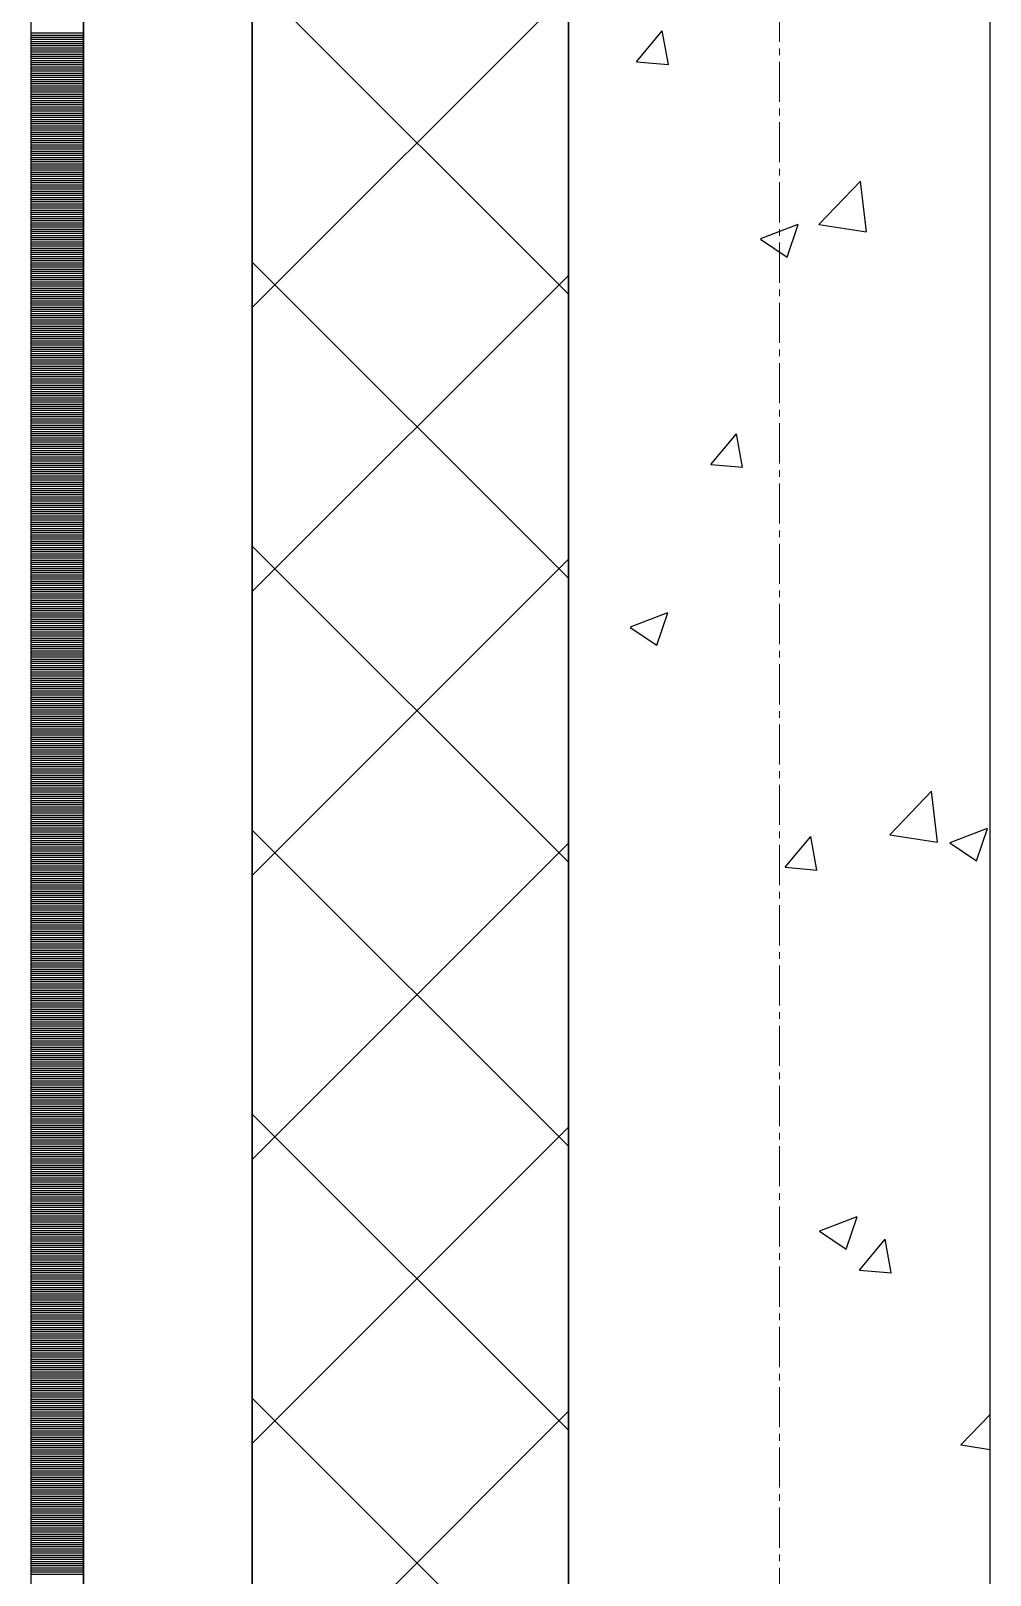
# Model space of a CAD drawing. Header units: millimetres. Extents: x -231292 to 573618, y -153144 to 564035.
# Drawn here: x 8548 to 9003, y 259408 to 260140 of the extents above; entities that cross this region are included whole.
import ezdxf

# ---------------------------------------------------------------- set-up
doc = ezdxf.new("R2010")
doc.units = ezdxf.units.MM
doc.linetypes.add('CENTER2', pattern=[28.575, 19.05, -3.175, 3.175, -3.175])
doc.layers.get('0').update_dxf_attribs({"color": 250})
for name, color, linetype, lineweight in [('АР_Стены ПЕНОблок', 250, 'Continuous', 20), ('АР_Тонкая', 250, 'Continuous', 5), ('АР_Утеплитель', 250, 'Continuous', 0), ('АР_Штриховка', 250, 'Continuous', 0), ('РД_Оси_100', 250, 'Continuous', 0)]:
    doc.layers.add(name, color=color, linetype=linetype, lineweight=lineweight)
doc.layers.add('КР_Балки-0.5', color=60, linetype='Continuous', lineweight=50, plot=False)

# ---------------------------------------------------------------- blocks, each defined once
blk = doc.blocks.new('оси_рен')
at = {"layer": 'РД_Оси_100', "color": 251, "linetype": 'CENTER2', "true_color": 0x636466}
blk.add_line((1195652.916, 135558.25), (1195652.916, 223268.25), dxfattribs=at)

msp = doc.modelspace()

# ---------------------------------------------------------------- linework, layer by layer
at = {"layer": 'АР_Стены ПЕНОблок', "color": 18, "linetype": 'Continuous', "lineweight": 25, "true_color": 0x000000}
for p, q in [((8803.243, 263866.253), (8803.243, 187666.253)), ((9003.243, 187666.253), (9003.243, 263866.253))]:
    msp.add_line(p, q, dxfattribs=at)
at = {"layer": 'АР_Тонкая', "color": 18, "linetype": 'Continuous', "lineweight": 25, "true_color": 0x000000}
for p, q in [((8548.243, 263866.253), (8548.243, 187666.253)), ((8573.243, 263866.253), (8573.243, 187666.253)), ((8573.243, 187666.253), (8573.243, 263866.253)), ((8653.243, 187666.253), (8653.243, 263866.253))]:
    msp.add_line(p, q, dxfattribs=at)
at = {"layer": 'АР_Утеплитель', "color": 18, "linetype": 'Continuous', "lineweight": 25, "true_color": 0x000000}
for p, q in [((8653.243, 263866.253), (8653.243, 187666.253)), ((8803.243, 187666.253), (8803.243, 263866.253))]:
    msp.add_line(p, q, dxfattribs=at)
at = {"layer": 'АР_Штриховка', "color": 18, "linetype": 'Continuous', "lineweight": 25, "true_color": 0x000000}
for p, q in [((8803.243, 260015.028), (8653.243, 260165.028)), ((8653.243, 260008.741), (8803.243, 260158.741)), ((8548.243, 260139.002), (8573.243, 260139.002)), ((8548.243, 260138.002), (8573.243, 260138.002)), ((8548.243, 260137.002), (8573.243, 260137.002)), ((8548.243, 260136.002), (8573.243, 260136.002)), ((8835.509, 260125.381), (8847.754, 260139.974)), ((8850.611, 260124.027), (8847.674, 260139.949)), ((8548.243, 260135.002), (8573.243, 260135.002)), ((8548.243, 260134.002), (8573.243, 260134.002)), ((8548.243, 260133.002), (8573.243, 260133.002)), ((8548.243, 260132.002), (8573.243, 260132.002)), ((8548.243, 260131.002), (8573.243, 260131.002)), ((8548.243, 260130.002), (8573.243, 260130.002)), ((8548.243, 260129.002), (8573.243, 260129.002)), ((8548.243, 260128.002), (8573.243, 260128.002)), ((8548.243, 260127.002), (8573.243, 260127.002)), ((8548.243, 260126.002), (8573.243, 260126.002)), ((8548.243, 260125.002), (8573.243, 260125.002)), ((8548.243, 260124.002), (8573.243, 260124.002)), ((8548.243, 260123.002), (8573.243, 260123.002)), ((8548.243, 260122.002), (8573.243, 260122.002)), ((8548.243, 260121.002), (8573.243, 260121.002)), ((8835.508, 260125.371), (8850.69, 260124.042)), ((8548.243, 260120.002), (8573.243, 260120.002)), ((8548.243, 260119.002), (8573.243, 260119.002)), ((8548.243, 260118.002), (8573.243, 260118.002)), ((8548.243, 260117.002), (8573.243, 260117.002)), ((8548.243, 260116.002), (8573.243, 260116.002)), ((8548.243, 260115.002), (8573.243, 260115.002)), ((8548.243, 260114.002), (8573.243, 260114.002)), ((8548.243, 260113.002), (8573.243, 260113.002)), ((8548.243, 260112.002), (8573.243, 260112.002)), ((8548.243, 260111.002), (8573.243, 260111.002)), ((8548.243, 260110.002), (8573.243, 260110.002)), ((8548.243, 260109.002), (8573.243, 260109.002)), ((8548.243, 260108.002), (8573.243, 260108.002)), ((8548.243, 260107.002), (8573.243, 260107.002)), ((8548.243, 260106.002), (8573.243, 260106.002)), ((8548.243, 260105.002), (8573.243, 260105.002)), ((8548.243, 260104.002), (8573.243, 260104.002)), ((8548.243, 260103.002), (8573.243, 260103.002)), ((8548.243, 260102.002), (8573.243, 260102.002)), ((8548.243, 260101.002), (8573.243, 260101.002)), ((8548.243, 260100.002), (8573.243, 260100.002)), ((8548.243, 260099.002), (8573.243, 260099.002)), ((8548.243, 260098.002), (8573.243, 260098.002)), ((8548.243, 260097.002), (8573.243, 260097.002)), ((8548.243, 260096.002), (8573.243, 260096.002)), ((8548.243, 260095.002), (8573.243, 260095.002)), ((8548.243, 260094.002), (8573.243, 260094.002)), ((8548.243, 260093.002), (8573.243, 260093.002)), ((8548.243, 260092.002), (8573.243, 260092.002)), ((8548.243, 260091.002), (8573.243, 260091.002)), ((8548.243, 260090.002), (8573.243, 260090.002)), ((8548.243, 260089.002), (8573.243, 260089.002)), ((8548.243, 260088.002), (8573.243, 260088.002)), ((8548.243, 260087.002), (8573.243, 260087.002)), ((8548.243, 260086.002), (8573.243, 260086.002)), ((8548.243, 260085.002), (8573.243, 260085.002)), ((8548.243, 260084.002), (8573.243, 260084.002)), ((8548.243, 260083.002), (8573.243, 260083.002)), ((8548.243, 260082.002), (8573.243, 260082.002)), ((8548.243, 260081.002), (8573.243, 260081.002)), ((8548.243, 260080.002), (8573.243, 260080.002)), ((8548.243, 260079.002), (8573.243, 260079.002)), ((8548.243, 260078.002), (8573.243, 260078.002)), ((8548.243, 260077.002), (8573.243, 260077.002)), ((8548.243, 260076.002), (8573.243, 260076.002)), ((8548.243, 260075.002), (8573.243, 260075.002)), ((8548.243, 260074.002), (8573.243, 260074.002)), ((8548.243, 260073.002), (8573.243, 260073.002)), ((8548.243, 260072.002), (8573.243, 260072.002)), ((8548.243, 260071.002), (8573.243, 260071.002)), ((8548.243, 260070.002), (8573.243, 260070.002)), ((8548.243, 260069.002), (8573.243, 260069.002)), ((8548.243, 260068.002), (8573.243, 260068.002)), ((8548.243, 260067.002), (8573.243, 260067.002)), ((8548.243, 260066.002), (8573.243, 260066.002)), ((8548.243, 260065.002), (8573.243, 260065.002)), ((8548.243, 260064.002), (8573.243, 260064.002)), ((8548.243, 260063.002), (8573.243, 260063.002)), ((8548.243, 260062.002), (8573.243, 260062.002)), ((8921.966, 260048.159), (8941.75, 260068.778)), ((8944.554, 260044.655), (8941.748, 260068.777)), ((8548.243, 260061.002), (8573.243, 260061.002)), ((8548.243, 260060.002), (8573.243, 260060.002)), ((8548.243, 260059.002), (8573.243, 260059.002)), ((8548.243, 260058.002), (8573.243, 260058.002)), ((8548.243, 260057.002), (8573.243, 260057.002)), ((8548.243, 260056.002), (8573.243, 260056.002)), ((8548.243, 260055.002), (8573.243, 260055.002)), ((8548.243, 260054.002), (8573.243, 260054.002)), ((8548.243, 260053.002), (8573.243, 260053.002)), ((8548.243, 260052.002), (8573.243, 260052.002)), ((8548.243, 260051.002), (8573.243, 260051.002)), ((8548.243, 260050.002), (8573.243, 260050.002)), ((8548.243, 260049.002), (8573.243, 260049.002)), ((8548.243, 260048.002), (8573.243, 260048.002)), ((8894.449, 260041.475), (8912.233, 260048.302)), ((8906.994, 260032.726), (8912.144, 260048.075)), ((8921.965, 260048.162), (8944.555, 260044.659)), ((8548.243, 260047.002), (8573.243, 260047.002)), ((8548.243, 260046.002), (8573.243, 260046.002)), ((8548.243, 260045.002), (8573.243, 260045.002)), ((8548.243, 260044.002), (8573.243, 260044.002)), ((8548.243, 260043.002), (8573.243, 260043.002)), ((8548.243, 260042.002), (8573.243, 260042.002)), ((8548.243, 260041.002), (8573.243, 260041.002)), ((8548.243, 260040.002), (8573.243, 260040.002)), ((8894.347, 260041.252), (8906.982, 260032.729)), ((8548.243, 260039.002), (8573.243, 260039.002)), ((8548.243, 260038.002), (8573.243, 260038.002)), ((8548.243, 260037.002), (8573.243, 260037.002)), ((8548.243, 260036.002), (8573.243, 260036.002)), ((8548.243, 260035.002), (8573.243, 260035.002)), ((8548.243, 260034.002), (8573.243, 260034.002)), ((8548.243, 260033.002), (8573.243, 260033.002)), ((8548.243, 260032.002), (8573.243, 260032.002)), ((8548.243, 260031.002), (8573.243, 260031.002)), ((8548.243, 260030.002), (8573.243, 260030.002)), ((8548.243, 260029.002), (8573.243, 260029.002)), ((8548.243, 260028.002), (8573.243, 260028.002)), ((8548.243, 260027.002), (8573.243, 260027.002)), ((8548.243, 260026.002), (8573.243, 260026.002)), ((8803.243, 259880.324), (8653.243, 260030.324)), ((8548.243, 260025.002), (8573.243, 260025.002)), ((8548.243, 260024.002), (8573.243, 260024.002)), ((8548.243, 260023.002), (8573.243, 260023.002)), ((8548.243, 260022.002), (8573.243, 260022.002)), ((8548.243, 260021.002), (8573.243, 260021.002)), ((8548.243, 260020.002), (8573.243, 260020.002)), ((8548.243, 260019.002), (8573.243, 260019.002)), ((8548.243, 260018.002), (8573.243, 260018.002)), ((8653.243, 259874.037), (8803.243, 260024.037)), ((8548.243, 260017.002), (8573.243, 260017.002)), ((8548.243, 260016.002), (8573.243, 260016.002)), ((8548.243, 260015.002), (8573.243, 260015.002)), ((8548.243, 260014.002), (8573.243, 260014.002)), ((8548.243, 260013.002), (8573.243, 260013.002)), ((8548.243, 260012.002), (8573.243, 260012.002)), ((8548.243, 260011.002), (8573.243, 260011.002)), ((8548.243, 260010.002), (8573.243, 260010.002)), ((8548.243, 260009.002), (8573.243, 260009.002)), ((8548.243, 260008.002), (8573.243, 260008.002)), ((8548.243, 260007.002), (8573.243, 260007.002)), ((8548.243, 260006.002), (8573.243, 260006.002)), ((8548.243, 260005.002), (8573.243, 260005.002)), ((8548.243, 260004.002), (8573.243, 260004.002)), ((8548.243, 260003.002), (8573.243, 260003.002)), ((8548.243, 260002.002), (8573.243, 260002.002)), ((8548.243, 260001.002), (8573.243, 260001.002)), ((8548.243, 260000.002), (8573.243, 260000.002)), ((8548.243, 259999.002), (8573.243, 259999.002)), ((8548.243, 259998.002), (8573.243, 259998.002)), ((8548.243, 259997.002), (8573.243, 259997.002)), ((8548.243, 259996.002), (8573.243, 259996.002)), ((8548.243, 259995.002), (8573.243, 259995.002)), ((8548.243, 259994.002), (8573.243, 259994.002)), ((8548.243, 259993.002), (8573.243, 259993.002)), ((8548.243, 259992.002), (8573.243, 259992.002)), ((8548.243, 259991.002), (8573.243, 259991.002)), ((8548.243, 259990.002), (8573.243, 259990.002)), ((8548.243, 259989.002), (8573.243, 259989.002)), ((8548.243, 259988.002), (8573.243, 259988.002)), ((8548.243, 259987.002), (8573.243, 259987.002)), ((8548.243, 259986.002), (8573.243, 259986.002)), ((8548.243, 259985.002), (8573.243, 259985.002)), ((8548.243, 259984.002), (8573.243, 259984.002)), ((8548.243, 259983.002), (8573.243, 259983.002)), ((8548.243, 259982.002), (8573.243, 259982.002)), ((8548.243, 259981.002), (8573.243, 259981.002)), ((8548.243, 259980.002), (8573.243, 259980.002)), ((8548.243, 259979.002), (8573.243, 259979.002)), ((8548.243, 259978.002), (8573.243, 259978.002)), ((8548.243, 259977.002), (8573.243, 259977.002)), ((8548.243, 259976.002), (8573.243, 259976.002)), ((8548.243, 259975.002), (8573.243, 259975.002)), ((8548.243, 259974.002), (8573.243, 259974.002)), ((8548.243, 259973.002), (8573.243, 259973.002)), ((8548.243, 259972.002), (8573.243, 259972.002)), ((8548.243, 259971.002), (8573.243, 259971.002)), ((8548.243, 259970.002), (8573.243, 259970.002)), ((8548.243, 259969.002), (8573.243, 259969.002)), ((8548.243, 259968.002), (8573.243, 259968.002)), ((8548.243, 259967.002), (8573.243, 259967.002)), ((8548.243, 259966.002), (8573.243, 259966.002)), ((8548.243, 259965.002), (8573.243, 259965.002)), ((8548.243, 259964.002), (8573.243, 259964.002)), ((8548.243, 259963.002), (8573.243, 259963.002)), ((8548.243, 259962.002), (8573.243, 259962.002)), ((8548.243, 259961.002), (8573.243, 259961.002)), ((8548.243, 259960.002), (8573.243, 259960.002)), ((8548.243, 259959.002), (8573.243, 259959.002)), ((8548.243, 259958.002), (8573.243, 259958.002)), ((8548.243, 259957.002), (8573.243, 259957.002)), ((8548.243, 259956.002), (8573.243, 259956.002)), ((8548.243, 259955.002), (8573.243, 259955.002)), ((8548.243, 259954.002), (8573.243, 259954.002)), ((8548.243, 259953.002), (8573.243, 259953.002)), ((8548.243, 259952.002), (8573.243, 259952.002)), ((8548.243, 259951.002), (8573.243, 259951.002)), ((8548.243, 259950.002), (8573.243, 259950.002)), ((8548.243, 259949.002), (8573.243, 259949.002)), ((8548.243, 259948.002), (8573.243, 259948.002)), ((8548.243, 259947.002), (8573.243, 259947.002)), ((8548.243, 259946.002), (8573.243, 259946.002)), ((8548.243, 259945.002), (8573.243, 259945.002)), ((8870.753, 259934.324), (8882.998, 259948.917)), ((8885.853, 259932.971), (8882.917, 259948.892)), ((8548.243, 259944.002), (8573.243, 259944.002)), ((8548.243, 259943.002), (8573.243, 259943.002)), ((8548.243, 259942.002), (8573.243, 259942.002)), ((8548.243, 259941.002), (8573.243, 259941.002)), ((8548.243, 259940.002), (8573.243, 259940.002)), ((8548.243, 259939.002), (8573.243, 259939.002)), ((8548.243, 259938.002), (8573.243, 259938.002)), ((8548.243, 259937.002), (8573.243, 259937.002)), ((8548.243, 259936.002), (8573.243, 259936.002)), ((8548.243, 259935.002), (8573.243, 259935.002)), ((8548.243, 259934.002), (8573.243, 259934.002)), ((8548.243, 259933.002), (8573.243, 259933.002)), ((8548.243, 259932.002), (8573.243, 259932.002)), ((8548.243, 259931.002), (8573.243, 259931.002)), ((8548.243, 259930.002), (8573.243, 259930.002)), ((8870.752, 259934.314), (8885.934, 259932.986)), ((8548.243, 259929.002), (8573.243, 259929.002)), ((8548.243, 259928.002), (8573.243, 259928.002)), ((8548.243, 259927.002), (8573.243, 259927.002)), ((8548.243, 259926.002), (8573.243, 259926.002)), ((8548.243, 259925.002), (8573.243, 259925.002)), ((8548.243, 259924.002), (8573.243, 259924.002)), ((8548.243, 259923.002), (8573.243, 259923.002)), ((8548.243, 259922.002), (8573.243, 259922.002)), ((8548.243, 259921.002), (8573.243, 259921.002)), ((8548.243, 259920.002), (8573.243, 259920.002)), ((8548.243, 259919.002), (8573.243, 259919.002)), ((8548.243, 259918.002), (8573.243, 259918.002)), ((8548.243, 259917.002), (8573.243, 259917.002)), ((8548.243, 259916.002), (8573.243, 259916.002)), ((8548.243, 259915.002), (8573.243, 259915.002)), ((8548.243, 259914.002), (8573.243, 259914.002)), ((8548.243, 259913.002), (8573.243, 259913.002)), ((8548.243, 259912.002), (8573.243, 259912.002)), ((8548.243, 259911.002), (8573.243, 259911.002)), ((8548.243, 259910.002), (8573.243, 259910.002)), ((8548.243, 259909.002), (8573.243, 259909.002)), ((8548.243, 259908.002), (8573.243, 259908.002)), ((8548.243, 259907.002), (8573.243, 259907.002)), ((8548.243, 259906.002), (8573.243, 259906.002)), ((8548.243, 259905.002), (8573.243, 259905.002)), ((8548.243, 259904.002), (8573.243, 259904.002)), ((8548.243, 259903.002), (8573.243, 259903.002)), ((8548.243, 259902.002), (8573.243, 259902.002)), ((8548.243, 259901.002), (8573.243, 259901.002)), ((8548.243, 259900.002), (8573.243, 259900.002)), ((8548.243, 259899.002), (8573.243, 259899.002)), ((8548.243, 259898.002), (8573.243, 259898.002)), ((8548.243, 259897.002), (8573.243, 259897.002)), ((8548.243, 259896.002), (8573.243, 259896.002)), ((8548.243, 259895.002), (8573.243, 259895.002)), ((8548.243, 259894.002), (8573.243, 259894.002)), ((8803.243, 259745.62), (8653.243, 259895.62)), ((8548.243, 259893.002), (8573.243, 259893.002)), ((8548.243, 259892.002), (8573.243, 259892.002)), ((8548.243, 259891.002), (8573.243, 259891.002)), ((8548.243, 259890.002), (8573.243, 259890.002)), ((8548.243, 259889.002), (8573.243, 259889.002)), ((8548.243, 259888.002), (8573.243, 259888.002)), ((8548.243, 259887.002), (8573.243, 259887.002)), ((8548.243, 259886.002), (8573.243, 259886.002)), ((8653.243, 259739.333), (8803.243, 259889.333)), ((8548.243, 259885.002), (8573.243, 259885.002)), ((8548.243, 259884.002), (8573.243, 259884.002)), ((8548.243, 259883.002), (8573.243, 259883.002)), ((8548.243, 259882.002), (8573.243, 259882.002)), ((8548.243, 259881.002), (8573.243, 259881.002)), ((8548.243, 259880.002), (8573.243, 259880.002)), ((8548.243, 259879.002), (8573.243, 259879.002)), ((8548.243, 259878.002), (8573.243, 259878.002)), ((8548.243, 259877.002), (8573.243, 259877.002)), ((8548.243, 259876.002), (8573.243, 259876.002)), ((8548.243, 259875.002), (8573.243, 259875.002)), ((8548.243, 259874.002), (8573.243, 259874.002)), ((8548.243, 259873.002), (8573.243, 259873.002)), ((8548.243, 259872.002), (8573.243, 259872.002)), ((8548.243, 259871.002), (8573.243, 259871.002)), ((8548.243, 259870.002), (8573.243, 259870.002)), ((8548.243, 259869.002), (8573.243, 259869.002)), ((8548.243, 259868.002), (8573.243, 259868.002)), ((8548.243, 259867.002), (8573.243, 259867.002)), ((8548.243, 259866.002), (8573.243, 259866.002)), ((8548.243, 259865.002), (8573.243, 259865.002)), ((8832.647, 259857.287), (8850.431, 259864.114)), ((8548.243, 259864.002), (8573.243, 259864.002)), ((8548.243, 259863.002), (8573.243, 259863.002)), ((8548.243, 259862.002), (8573.243, 259862.002)), ((8548.243, 259861.002), (8573.243, 259861.002)), ((8548.243, 259860.002), (8573.243, 259860.002)), ((8548.243, 259859.002), (8573.243, 259859.002)), ((8548.243, 259858.002), (8573.243, 259858.002)), ((8548.243, 259857.002), (8573.243, 259857.002)), ((8832.545, 259857.064), (8845.18, 259848.542)), ((8845.192, 259848.538), (8850.342, 259863.887)), ((8548.243, 259856.002), (8573.243, 259856.002)), ((8548.243, 259855.002), (8573.243, 259855.002)), ((8548.243, 259854.002), (8573.243, 259854.002)), ((8548.243, 259853.002), (8573.243, 259853.002)), ((8548.243, 259852.002), (8573.243, 259852.002)), ((8548.243, 259851.002), (8573.243, 259851.002)), ((8548.243, 259850.002), (8573.243, 259850.002)), ((8548.243, 259849.002), (8573.243, 259849.002)), ((8548.243, 259848.002), (8573.243, 259848.002)), ((8548.243, 259847.002), (8573.243, 259847.002)), ((8548.243, 259846.002), (8573.243, 259846.002)), ((8548.243, 259845.002), (8573.243, 259845.002)), ((8548.243, 259844.002), (8573.243, 259844.002)), ((8548.243, 259843.002), (8573.243, 259843.002)), ((8548.243, 259842.002), (8573.243, 259842.002)), ((8548.243, 259841.002), (8573.243, 259841.002)), ((8548.243, 259840.002), (8573.243, 259840.002)), ((8548.243, 259839.002), (8573.243, 259839.002)), ((8548.243, 259838.002), (8573.243, 259838.002)), ((8548.243, 259837.002), (8573.243, 259837.002)), ((8548.243, 259836.002), (8573.243, 259836.002)), ((8548.243, 259835.002), (8573.243, 259835.002)), ((8548.243, 259834.002), (8573.243, 259834.002)), ((8548.243, 259833.002), (8573.243, 259833.002)), ((8548.243, 259832.002), (8573.243, 259832.002)), ((8548.243, 259831.002), (8573.243, 259831.002)), ((8548.243, 259830.002), (8573.243, 259830.002)), ((8548.243, 259829.002), (8573.243, 259829.002)), ((8548.243, 259828.002), (8573.243, 259828.002)), ((8548.243, 259827.002), (8573.243, 259827.002)), ((8548.243, 259826.002), (8573.243, 259826.002)), ((8548.243, 259825.002), (8573.243, 259825.002)), ((8548.243, 259824.002), (8573.243, 259824.002)), ((8548.243, 259823.002), (8573.243, 259823.002)), ((8548.243, 259822.002), (8573.243, 259822.002)), ((8548.243, 259821.002), (8573.243, 259821.002)), ((8548.243, 259820.002), (8573.243, 259820.002)), ((8548.243, 259819.002), (8573.243, 259819.002)), ((8548.243, 259818.002), (8573.243, 259818.002)), ((8548.243, 259817.002), (8573.243, 259817.002)), ((8548.243, 259816.002), (8573.243, 259816.002)), ((8548.243, 259815.002), (8573.243, 259815.002)), ((8548.243, 259814.002), (8573.243, 259814.002)), ((8548.243, 259813.002), (8573.243, 259813.002)), ((8548.243, 259812.002), (8573.243, 259812.002)), ((8548.243, 259811.002), (8573.243, 259811.002)), ((8548.243, 259810.002), (8573.243, 259810.002)), ((8548.243, 259809.002), (8573.243, 259809.002)), ((8548.243, 259808.002), (8573.243, 259808.002)), ((8548.243, 259807.002), (8573.243, 259807.002)), ((8548.243, 259806.002), (8573.243, 259806.002)), ((8548.243, 259805.002), (8573.243, 259805.002)), ((8548.243, 259804.002), (8573.243, 259804.002)), ((8548.243, 259803.002), (8573.243, 259803.002)), ((8548.243, 259802.002), (8573.243, 259802.002)), ((8548.243, 259801.002), (8573.243, 259801.002)), ((8548.243, 259800.002), (8573.243, 259800.002)), ((8548.243, 259799.002), (8573.243, 259799.002)), ((8548.243, 259798.002), (8573.243, 259798.002)), ((8548.243, 259797.002), (8573.243, 259797.002)), ((8548.243, 259796.002), (8573.243, 259796.002)), ((8548.243, 259795.002), (8573.243, 259795.002)), ((8548.243, 259794.002), (8573.243, 259794.002)), ((8548.243, 259793.002), (8573.243, 259793.002)), ((8548.243, 259792.002), (8573.243, 259792.002)), ((8548.243, 259791.002), (8573.243, 259791.002)), ((8548.243, 259790.002), (8573.243, 259790.002)), ((8548.243, 259789.002), (8573.243, 259789.002)), ((8548.243, 259788.002), (8573.243, 259788.002)), ((8548.243, 259787.002), (8573.243, 259787.002)), ((8548.243, 259786.002), (8573.243, 259786.002)), ((8548.243, 259785.002), (8573.243, 259785.002)), ((8548.243, 259784.002), (8573.243, 259784.002)), ((8548.243, 259783.002), (8573.243, 259783.002)), ((8548.243, 259782.002), (8573.243, 259782.002)), ((8548.243, 259781.002), (8573.243, 259781.002)), ((8548.243, 259780.002), (8573.243, 259780.002)), ((8548.243, 259779.002), (8573.243, 259779.002)), ((8548.243, 259778.002), (8573.243, 259778.002)), ((8548.243, 259777.002), (8573.243, 259777.002)), ((8955.641, 259758.69), (8975.425, 259779.309)), ((8978.229, 259755.187), (8975.423, 259779.309)), ((8548.243, 259776.002), (8573.243, 259776.002)), ((8548.243, 259775.002), (8573.243, 259775.002)), ((8548.243, 259774.002), (8573.243, 259774.002)), ((8548.243, 259773.002), (8573.243, 259773.002)), ((8548.243, 259772.002), (8573.243, 259772.002)), ((8548.243, 259771.002), (8573.243, 259771.002)), ((8548.243, 259770.002), (8573.243, 259770.002)), ((8548.243, 259769.002), (8573.243, 259769.002)), ((8548.243, 259768.002), (8573.243, 259768.002)), ((8548.243, 259767.002), (8573.243, 259767.002)), ((8548.243, 259766.002), (8573.243, 259766.002)), ((8548.243, 259765.002), (8573.243, 259765.002)), ((8548.243, 259764.002), (8573.243, 259764.002)), ((8548.243, 259763.002), (8573.243, 259763.002)), ((8548.243, 259762.002), (8573.243, 259762.002)), ((8984.261, 259755.022), (9002.046, 259761.849)), ((8996.806, 259746.273), (9001.956, 259761.622)), ((8548.243, 259761.002), (8573.243, 259761.002)), ((8548.243, 259760.002), (8573.243, 259760.002)), ((8548.243, 259759.002), (8573.243, 259759.002)), ((8548.243, 259758.002), (8573.243, 259758.002)), ((8548.243, 259757.002), (8573.243, 259757.002)), ((8548.243, 259756.002), (8573.243, 259756.002)), ((8548.243, 259755.002), (8573.243, 259755.002)), ((8803.243, 259610.916), (8653.243, 259760.916)), ((8653.243, 259604.629), (8803.243, 259754.629)), ((8905.996, 259743.267), (8918.241, 259757.861)), ((8921.096, 259741.914), (8918.159, 259757.835)), ((8955.64, 259758.694), (8978.23, 259755.19)), ((8984.16, 259754.798), (8996.794, 259746.276)), ((8548.243, 259754.002), (8573.243, 259754.002)), ((8548.243, 259753.002), (8573.243, 259753.002)), ((8548.243, 259752.002), (8573.243, 259752.002)), ((8548.243, 259751.002), (8573.243, 259751.002)), ((8548.243, 259750.002), (8573.243, 259750.002)), ((8548.243, 259749.002), (8573.243, 259749.002)), ((8548.243, 259748.002), (8573.243, 259748.002)), ((8548.243, 259747.002), (8573.243, 259747.002)), ((8548.243, 259746.002), (8573.243, 259746.002)), ((8548.243, 259745.002), (8573.243, 259745.002)), ((8548.243, 259744.002), (8573.243, 259744.002)), ((8548.243, 259743.002), (8573.243, 259743.002)), ((8548.243, 259742.002), (8573.243, 259742.002)), ((8548.243, 259741.002), (8573.243, 259741.002)), ((8548.243, 259740.002), (8573.243, 259740.002)), ((8905.995, 259743.257), (8921.177, 259741.929)), ((8548.243, 259739.002), (8573.243, 259739.002)), ((8548.243, 259738.002), (8573.243, 259738.002)), ((8548.243, 259737.002), (8573.243, 259737.002)), ((8548.243, 259736.002), (8573.243, 259736.002)), ((8548.243, 259735.002), (8573.243, 259735.002)), ((8548.243, 259734.002), (8573.243, 259734.002)), ((8548.243, 259733.002), (8573.243, 259733.002)), ((8548.243, 259732.002), (8573.243, 259732.002)), ((8548.243, 259731.002), (8573.243, 259731.002)), ((8548.243, 259730.002), (8573.243, 259730.002)), ((8548.243, 259729.002), (8573.243, 259729.002)), ((8548.243, 259728.002), (8573.243, 259728.002)), ((8548.243, 259727.002), (8573.243, 259727.002)), ((8548.243, 259726.002), (8573.243, 259726.002)), ((8548.243, 259725.002), (8573.243, 259725.002)), ((8548.243, 259724.002), (8573.243, 259724.002)), ((8548.243, 259723.002), (8573.243, 259723.002)), ((8548.243, 259722.002), (8573.243, 259722.002)), ((8548.243, 259721.002), (8573.243, 259721.002)), ((8548.243, 259720.002), (8573.243, 259720.002)), ((8548.243, 259719.002), (8573.243, 259719.002)), ((8548.243, 259718.002), (8573.243, 259718.002)), ((8548.243, 259717.002), (8573.243, 259717.002)), ((8548.243, 259716.002), (8573.243, 259716.002)), ((8548.243, 259715.002), (8573.243, 259715.002)), ((8548.243, 259714.002), (8573.243, 259714.002)), ((8548.243, 259713.002), (8573.243, 259713.002)), ((8548.243, 259712.002), (8573.243, 259712.002)), ((8548.243, 259711.002), (8573.243, 259711.002)), ((8548.243, 259710.002), (8573.243, 259710.002)), ((8548.243, 259709.002), (8573.243, 259709.002)), ((8548.243, 259708.002), (8573.243, 259708.002)), ((8548.243, 259707.002), (8573.243, 259707.002)), ((8548.243, 259706.002), (8573.243, 259706.002)), ((8548.243, 259705.002), (8573.243, 259705.002)), ((8548.243, 259704.002), (8573.243, 259704.002)), ((8548.243, 259703.002), (8573.243, 259703.002)), ((8548.243, 259702.002), (8573.243, 259702.002)), ((8548.243, 259701.002), (8573.243, 259701.002)), ((8548.243, 259700.002), (8573.243, 259700.002)), ((8548.243, 259699.002), (8573.243, 259699.002)), ((8548.243, 259698.002), (8573.243, 259698.002)), ((8548.243, 259697.002), (8573.243, 259697.002)), ((8548.243, 259696.002), (8573.243, 259696.002)), ((8548.243, 259695.002), (8573.243, 259695.002)), ((8548.243, 259694.002), (8573.243, 259694.002)), ((8548.243, 259693.002), (8573.243, 259693.002)), ((8548.243, 259692.002), (8573.243, 259692.002)), ((8548.243, 259691.002), (8573.243, 259691.002)), ((8548.243, 259690.002), (8573.243, 259690.002)), ((8548.243, 259689.002), (8573.243, 259689.002)), ((8548.243, 259688.002), (8573.243, 259688.002)), ((8548.243, 259687.002), (8573.243, 259687.002)), ((8548.243, 259686.002), (8573.243, 259686.002)), ((8548.243, 259685.002), (8573.243, 259685.002)), ((8548.243, 259684.002), (8573.243, 259684.002)), ((8548.243, 259683.002), (8573.243, 259683.002)), ((8548.243, 259682.002), (8573.243, 259682.002)), ((8548.243, 259681.002), (8573.243, 259681.002)), ((8548.243, 259680.002), (8573.243, 259680.002)), ((8548.243, 259679.002), (8573.243, 259679.002)), ((8548.243, 259678.002), (8573.243, 259678.002)), ((8548.243, 259677.002), (8573.243, 259677.002)), ((8548.243, 259676.002), (8573.243, 259676.002)), ((8548.243, 259675.002), (8573.243, 259675.002)), ((8548.243, 259674.002), (8573.243, 259674.002)), ((8548.243, 259673.002), (8573.243, 259673.002)), ((8548.243, 259672.002), (8573.243, 259672.002)), ((8548.243, 259671.002), (8573.243, 259671.002)), ((8548.243, 259670.002), (8573.243, 259670.002)), ((8548.243, 259669.002), (8573.243, 259669.002)), ((8548.243, 259668.002), (8573.243, 259668.002)), ((8548.243, 259667.002), (8573.243, 259667.002)), ((8548.243, 259666.002), (8573.243, 259666.002)), ((8548.243, 259665.002), (8573.243, 259665.002)), ((8548.243, 259664.002), (8573.243, 259664.002)), ((8548.243, 259663.002), (8573.243, 259663.002)), ((8548.243, 259662.002), (8573.243, 259662.002)), ((8548.243, 259661.002), (8573.243, 259661.002)), ((8548.243, 259660.002), (8573.243, 259660.002)), ((8548.243, 259659.002), (8573.243, 259659.002)), ((8548.243, 259658.002), (8573.243, 259658.002)), ((8548.243, 259657.002), (8573.243, 259657.002)), ((8548.243, 259656.002), (8573.243, 259656.002)), ((8548.243, 259655.002), (8573.243, 259655.002)), ((8548.243, 259654.002), (8573.243, 259654.002)), ((8548.243, 259653.002), (8573.243, 259653.002)), ((8548.243, 259652.002), (8573.243, 259652.002)), ((8548.243, 259651.002), (8573.243, 259651.002)), ((8548.243, 259650.002), (8573.243, 259650.002)), ((8548.243, 259649.002), (8573.243, 259649.002)), ((8548.243, 259648.002), (8573.243, 259648.002)), ((8548.243, 259647.002), (8573.243, 259647.002)), ((8548.243, 259646.002), (8573.243, 259646.002)), ((8548.243, 259645.002), (8573.243, 259645.002)), ((8548.243, 259644.002), (8573.243, 259644.002)), ((8548.243, 259643.002), (8573.243, 259643.002)), ((8548.243, 259642.002), (8573.243, 259642.002)), ((8548.243, 259641.002), (8573.243, 259641.002)), ((8548.243, 259640.002), (8573.243, 259640.002)), ((8548.243, 259639.002), (8573.243, 259639.002)), ((8548.243, 259638.002), (8573.243, 259638.002)), ((8548.243, 259637.002), (8573.243, 259637.002)), ((8548.243, 259636.002), (8573.243, 259636.002)), ((8548.243, 259635.002), (8573.243, 259635.002)), ((8548.243, 259634.002), (8573.243, 259634.002)), ((8548.243, 259633.002), (8573.243, 259633.002)), ((8548.243, 259632.002), (8573.243, 259632.002)), ((8548.243, 259631.002), (8573.243, 259631.002)), ((8548.243, 259630.002), (8573.243, 259630.002)), ((8548.243, 259629.002), (8573.243, 259629.002)), ((8548.243, 259628.002), (8573.243, 259628.002)), ((8548.243, 259627.002), (8573.243, 259627.002)), ((8548.243, 259626.002), (8573.243, 259626.002)), ((8548.243, 259625.002), (8573.243, 259625.002)), ((8548.243, 259624.002), (8573.243, 259624.002)), ((8548.243, 259623.002), (8573.243, 259623.002)), ((8803.243, 259476.212), (8653.243, 259626.212)), ((8548.243, 259622.002), (8573.243, 259622.002)), ((8548.243, 259621.002), (8573.243, 259621.002)), ((8548.243, 259620.002), (8573.243, 259620.002)), ((8548.243, 259619.002), (8573.243, 259619.002)), ((8548.243, 259618.002), (8573.243, 259618.002)), ((8548.243, 259617.002), (8573.243, 259617.002)), ((8548.243, 259616.002), (8573.243, 259616.002)), ((8548.243, 259615.002), (8573.243, 259615.002)), ((8653.243, 259469.925), (8803.243, 259619.925)), ((8548.243, 259614.002), (8573.243, 259614.002)), ((8548.243, 259613.002), (8573.243, 259613.002)), ((8548.243, 259612.002), (8573.243, 259612.002)), ((8548.243, 259611.002), (8573.243, 259611.002)), ((8548.243, 259610.002), (8573.243, 259610.002)), ((8548.243, 259609.002), (8573.243, 259609.002)), ((8548.243, 259608.002), (8573.243, 259608.002)), ((8548.243, 259607.002), (8573.243, 259607.002)), ((8548.243, 259606.002), (8573.243, 259606.002)), ((8548.243, 259605.002), (8573.243, 259605.002)), ((8548.243, 259604.002), (8573.243, 259604.002)), ((8548.243, 259603.002), (8573.243, 259603.002)), ((8548.243, 259602.002), (8573.243, 259602.002)), ((8548.243, 259601.002), (8573.243, 259601.002)), ((8548.243, 259600.002), (8573.243, 259600.002)), ((8548.243, 259599.002), (8573.243, 259599.002)), ((8548.243, 259598.002), (8573.243, 259598.002)), ((8548.243, 259597.002), (8573.243, 259597.002)), ((8548.243, 259596.002), (8573.243, 259596.002)), ((8548.243, 259595.002), (8573.243, 259595.002)), ((8548.243, 259594.002), (8573.243, 259594.002)), ((8548.243, 259593.002), (8573.243, 259593.002)), ((8548.243, 259592.002), (8573.243, 259592.002)), ((8548.243, 259591.002), (8573.243, 259591.002)), ((8548.243, 259590.002), (8573.243, 259590.002)), ((8548.243, 259589.002), (8573.243, 259589.002)), ((8548.243, 259588.002), (8573.243, 259588.002)), ((8548.243, 259587.002), (8573.243, 259587.002)), ((8548.243, 259586.002), (8573.243, 259586.002)), ((8548.243, 259585.002), (8573.243, 259585.002)), ((8548.243, 259584.002), (8573.243, 259584.002)), ((8548.243, 259583.002), (8573.243, 259583.002)), ((8548.243, 259582.002), (8573.243, 259582.002)), ((8548.243, 259581.002), (8573.243, 259581.002)), ((8548.243, 259580.002), (8573.243, 259580.002)), ((8548.243, 259579.002), (8573.243, 259579.002)), ((8548.243, 259578.002), (8573.243, 259578.002)), ((8548.243, 259577.002), (8573.243, 259577.002)), ((8548.243, 259576.002), (8573.243, 259576.002)), ((8548.243, 259575.002), (8573.243, 259575.002)), ((8548.243, 259574.002), (8573.243, 259574.002)), ((8548.243, 259573.002), (8573.243, 259573.002)), ((8548.243, 259572.002), (8573.243, 259572.002)), ((8922.459, 259570.834), (8940.244, 259577.661)), ((8935.004, 259562.085), (8940.154, 259577.434)), ((8548.243, 259571.002), (8573.243, 259571.002)), ((8548.243, 259570.002), (8573.243, 259570.002)), ((8548.243, 259569.002), (8573.243, 259569.002)), ((8548.243, 259568.002), (8573.243, 259568.002)), ((8548.243, 259567.002), (8573.243, 259567.002)), ((8548.243, 259566.002), (8573.243, 259566.002)), ((8548.243, 259565.002), (8573.243, 259565.002)), ((8548.243, 259564.002), (8573.243, 259564.002)), ((8922.358, 259570.61), (8934.992, 259562.088)), ((8941.24, 259552.211), (8953.485, 259566.804)), ((8956.339, 259550.857), (8953.402, 259566.778)), ((8548.243, 259563.002), (8573.243, 259563.002)), ((8548.243, 259562.002), (8573.243, 259562.002)), ((8548.243, 259561.002), (8573.243, 259561.002)), ((8548.243, 259560.002), (8573.243, 259560.002)), ((8548.243, 259559.002), (8573.243, 259559.002)), ((8548.243, 259558.002), (8573.243, 259558.002)), ((8548.243, 259557.002), (8573.243, 259557.002)), ((8548.243, 259556.002), (8573.243, 259556.002)), ((8548.243, 259555.002), (8573.243, 259555.002)), ((8548.243, 259554.002), (8573.243, 259554.002)), ((8548.243, 259553.002), (8573.243, 259553.002)), ((8548.243, 259552.002), (8573.243, 259552.002)), ((8548.243, 259551.002), (8573.243, 259551.002)), ((8548.243, 259550.002), (8573.243, 259550.002)), ((8941.239, 259552.2), (8956.421, 259550.872)), ((8548.243, 259549.002), (8573.243, 259549.002)), ((8548.243, 259548.002), (8573.243, 259548.002)), ((8548.243, 259547.002), (8573.243, 259547.002)), ((8548.243, 259546.002), (8573.243, 259546.002)), ((8548.243, 259545.002), (8573.243, 259545.002)), ((8548.243, 259544.002), (8573.243, 259544.002)), ((8548.243, 259543.002), (8573.243, 259543.002)), ((8548.243, 259542.002), (8573.243, 259542.002)), ((8548.243, 259541.002), (8573.243, 259541.002)), ((8548.243, 259540.002), (8573.243, 259540.002)), ((8548.243, 259539.002), (8573.243, 259539.002)), ((8548.243, 259538.002), (8573.243, 259538.002)), ((8548.243, 259537.002), (8573.243, 259537.002)), ((8548.243, 259536.002), (8573.243, 259536.002)), ((8548.243, 259535.002), (8573.243, 259535.002)), ((8548.243, 259534.002), (8573.243, 259534.002)), ((8548.243, 259533.002), (8573.243, 259533.002)), ((8548.243, 259532.002), (8573.243, 259532.002)), ((8548.243, 259531.002), (8573.243, 259531.002)), ((8548.243, 259530.002), (8573.243, 259530.002)), ((8548.243, 259529.002), (8573.243, 259529.002)), ((8548.243, 259528.002), (8573.243, 259528.002)), ((8548.243, 259527.002), (8573.243, 259527.002)), ((8548.243, 259526.002), (8573.243, 259526.002)), ((8548.243, 259525.002), (8573.243, 259525.002)), ((8548.243, 259524.002), (8573.243, 259524.002)), ((8548.243, 259523.002), (8573.243, 259523.002)), ((8548.243, 259522.002), (8573.243, 259522.002)), ((8548.243, 259521.002), (8573.243, 259521.002)), ((8548.243, 259520.002), (8573.243, 259520.002)), ((8548.243, 259519.002), (8573.243, 259519.002)), ((8548.243, 259518.002), (8573.243, 259518.002)), ((8548.243, 259517.002), (8573.243, 259517.002)), ((8548.243, 259516.002), (8573.243, 259516.002)), ((8548.243, 259515.002), (8573.243, 259515.002)), ((8548.243, 259514.002), (8573.243, 259514.002)), ((8548.243, 259513.002), (8573.243, 259513.002)), ((8548.243, 259512.002), (8573.243, 259512.002)), ((8548.243, 259511.002), (8573.243, 259511.002)), ((8548.243, 259510.002), (8573.243, 259510.002)), ((8548.243, 259509.002), (8573.243, 259509.002)), ((8548.243, 259508.002), (8573.243, 259508.002)), ((8548.243, 259507.002), (8573.243, 259507.002)), ((8548.243, 259506.002), (8573.243, 259506.002)), ((8548.243, 259505.002), (8573.243, 259505.002)), ((8548.243, 259504.002), (8573.243, 259504.002)), ((8548.243, 259503.002), (8573.243, 259503.002)), ((8548.243, 259502.002), (8573.243, 259502.002)), ((8548.243, 259501.002), (8573.243, 259501.002)), ((8548.243, 259500.002), (8573.243, 259500.002)), ((8548.243, 259499.002), (8573.243, 259499.002)), ((8548.243, 259498.002), (8573.243, 259498.002)), ((8548.243, 259497.002), (8573.243, 259497.002)), ((8548.243, 259496.002), (8573.243, 259496.002)), ((8548.243, 259495.002), (8573.243, 259495.002)), ((8548.243, 259494.002), (8573.243, 259494.002)), ((8548.243, 259493.002), (8573.243, 259493.002)), ((8548.243, 259492.002), (8573.243, 259492.002)), ((8548.243, 259491.002), (8573.243, 259491.002)), ((8803.243, 259341.508), (8653.243, 259491.508)), ((8548.243, 259490.002), (8573.243, 259490.002)), ((8548.243, 259489.002), (8573.243, 259489.002)), ((8548.243, 259488.002), (8573.243, 259488.002)), ((8548.243, 259487.002), (8573.243, 259487.002)), ((8548.243, 259486.002), (8573.243, 259486.002)), ((8548.243, 259485.002), (8573.243, 259485.002)), ((8548.243, 259484.002), (8573.243, 259484.002)), ((8653.243, 259335.221), (8803.243, 259485.221)), ((8989.316, 259469.222), (9003.243, 259483.737)), ((8548.243, 259483.002), (8573.243, 259483.002)), ((8548.243, 259482.002), (8573.243, 259482.002)), ((8548.243, 259481.002), (8573.243, 259481.002)), ((8548.243, 259480.002), (8573.243, 259480.002)), ((8548.243, 259479.002), (8573.243, 259479.002)), ((8548.243, 259478.002), (8573.243, 259478.002)), ((8548.243, 259477.002), (8573.243, 259477.002)), ((8548.243, 259476.002), (8573.243, 259476.002)), ((8548.243, 259475.002), (8573.243, 259475.002)), ((8548.243, 259474.002), (8573.243, 259474.002)), ((8548.243, 259473.002), (8573.243, 259473.002)), ((8548.243, 259472.002), (8573.243, 259472.002)), ((8548.243, 259471.002), (8573.243, 259471.002)), ((8548.243, 259470.002), (8573.243, 259470.002)), ((8548.243, 259469.002), (8573.243, 259469.002)), ((8989.314, 259469.226), (9003.243, 259467.066)), ((8548.243, 259468.002), (8573.243, 259468.002)), ((8548.243, 259467.002), (8573.243, 259467.002)), ((8548.243, 259466.002), (8573.243, 259466.002)), ((8548.243, 259465.002), (8573.243, 259465.002)), ((8548.243, 259464.002), (8573.243, 259464.002)), ((8548.243, 259463.002), (8573.243, 259463.002)), ((8548.243, 259462.002), (8573.243, 259462.002)), ((8548.243, 259461.002), (8573.243, 259461.002)), ((8548.243, 259460.002), (8573.243, 259460.002)), ((8548.243, 259459.002), (8573.243, 259459.002)), ((8548.243, 259458.002), (8573.243, 259458.002)), ((8548.243, 259457.002), (8573.243, 259457.002)), ((8548.243, 259456.002), (8573.243, 259456.002)), ((8548.243, 259455.002), (8573.243, 259455.002)), ((8548.243, 259454.002), (8573.243, 259454.002)), ((8548.243, 259453.002), (8573.243, 259453.002)), ((8548.243, 259452.002), (8573.243, 259452.002)), ((8548.243, 259451.002), (8573.243, 259451.002)), ((8548.243, 259450.002), (8573.243, 259450.002)), ((8548.243, 259449.002), (8573.243, 259449.002)), ((8548.243, 259448.002), (8573.243, 259448.002)), ((8548.243, 259447.002), (8573.243, 259447.002)), ((8548.243, 259446.002), (8573.243, 259446.002)), ((8548.243, 259445.002), (8573.243, 259445.002)), ((8548.243, 259444.002), (8573.243, 259444.002)), ((8548.243, 259443.002), (8573.243, 259443.002)), ((8548.243, 259442.002), (8573.243, 259442.002)), ((8548.243, 259441.002), (8573.243, 259441.002)), ((8548.243, 259440.002), (8573.243, 259440.002)), ((8548.243, 259439.002), (8573.243, 259439.002)), ((8548.243, 259438.002), (8573.243, 259438.002)), ((8548.243, 259437.002), (8573.243, 259437.002)), ((8548.243, 259436.002), (8573.243, 259436.002)), ((8548.243, 259435.002), (8573.243, 259435.002)), ((8548.243, 259434.002), (8573.243, 259434.002)), ((8548.243, 259433.002), (8573.243, 259433.002)), ((8548.243, 259432.002), (8573.243, 259432.002)), ((8548.243, 259431.002), (8573.243, 259431.002)), ((8548.243, 259430.002), (8573.243, 259430.002)), ((8548.243, 259429.002), (8573.243, 259429.002)), ((8548.243, 259428.002), (8573.243, 259428.002)), ((8548.243, 259427.002), (8573.243, 259427.002)), ((8548.243, 259426.002), (8573.243, 259426.002)), ((8548.243, 259425.002), (8573.243, 259425.002)), ((8548.243, 259424.002), (8573.243, 259424.002)), ((8548.243, 259423.002), (8573.243, 259423.002)), ((8548.243, 259422.002), (8573.243, 259422.002)), ((8548.243, 259421.002), (8573.243, 259421.002)), ((8548.243, 259420.002), (8573.243, 259420.002)), ((8548.243, 259419.002), (8573.243, 259419.002)), ((8548.243, 259418.002), (8573.243, 259418.002)), ((8548.243, 259417.002), (8573.243, 259417.002)), ((8548.243, 259416.002), (8573.243, 259416.002)), ((8548.243, 259415.002), (8573.243, 259415.002)), ((8548.243, 259414.002), (8573.243, 259414.002)), ((8548.243, 259413.002), (8573.243, 259413.002)), ((8548.243, 259412.002), (8573.243, 259412.002)), ((8548.243, 259411.002), (8573.243, 259411.002)), ((8548.243, 259410.002), (8573.243, 259410.002)), ((8548.243, 259409.002), (8573.243, 259409.002)), ((8548.243, 259408.002), (8573.243, 259408.002))]:
    msp.add_line(p, q, dxfattribs=at)
at = {"layer": 'КР_Балки-0.5', "color": 18, "lineweight": 25, "ltscale": 200, "true_color": 0x000000}
msp.add_line((8803.244, 237366.253), (8803.244, 263866.253), dxfattribs=at)

# ---------------------------------------------------------------- block references
at = {"rotation": 359.999868838025}
msp.add_blockref('оси_рен', (-1186750.035, 50655.808), dxfattribs=at)

doc.saveas('drawing.dxf')
